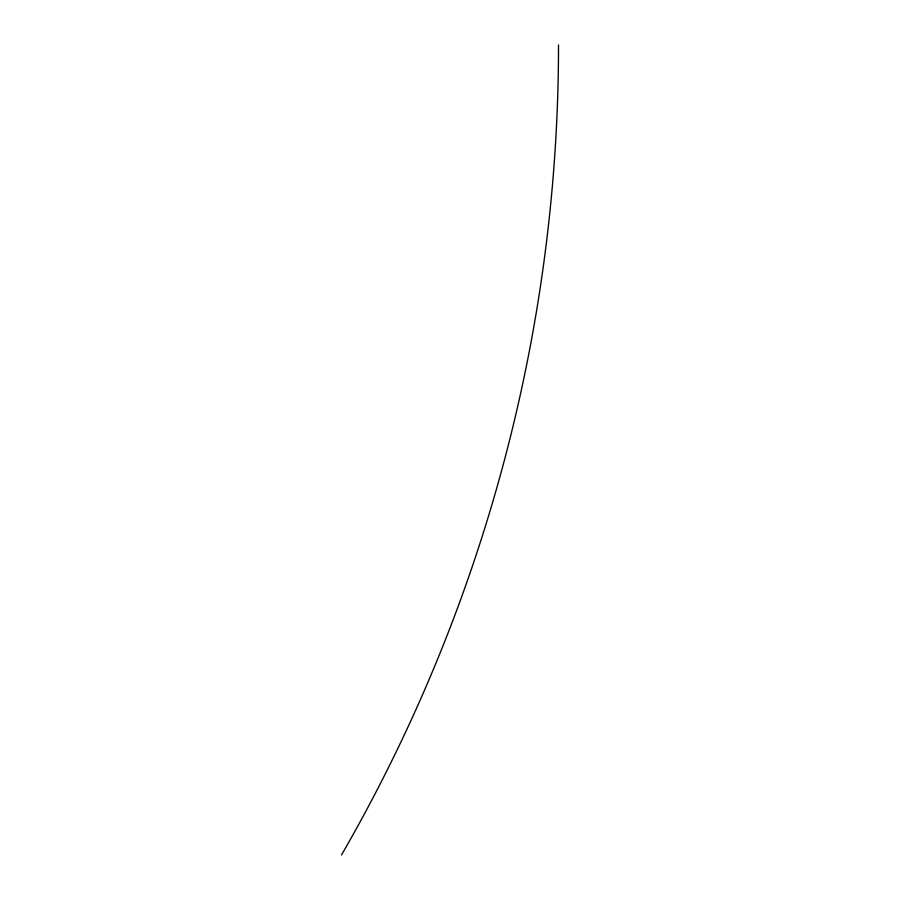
<?xml version="1.0" encoding="UTF-8"?>
<svg xmlns="http://www.w3.org/2000/svg" width="900" height="900" viewBox="0 0 900 900"><rect width="100%" height="100%" fill="white"/><g stroke="black" fill="none" stroke-linecap="round" stroke-linejoin="round"><path stroke-width="1.35" d="M558.517 45A1620 1620 0 0 1 341.483 855"/></g></svg>
